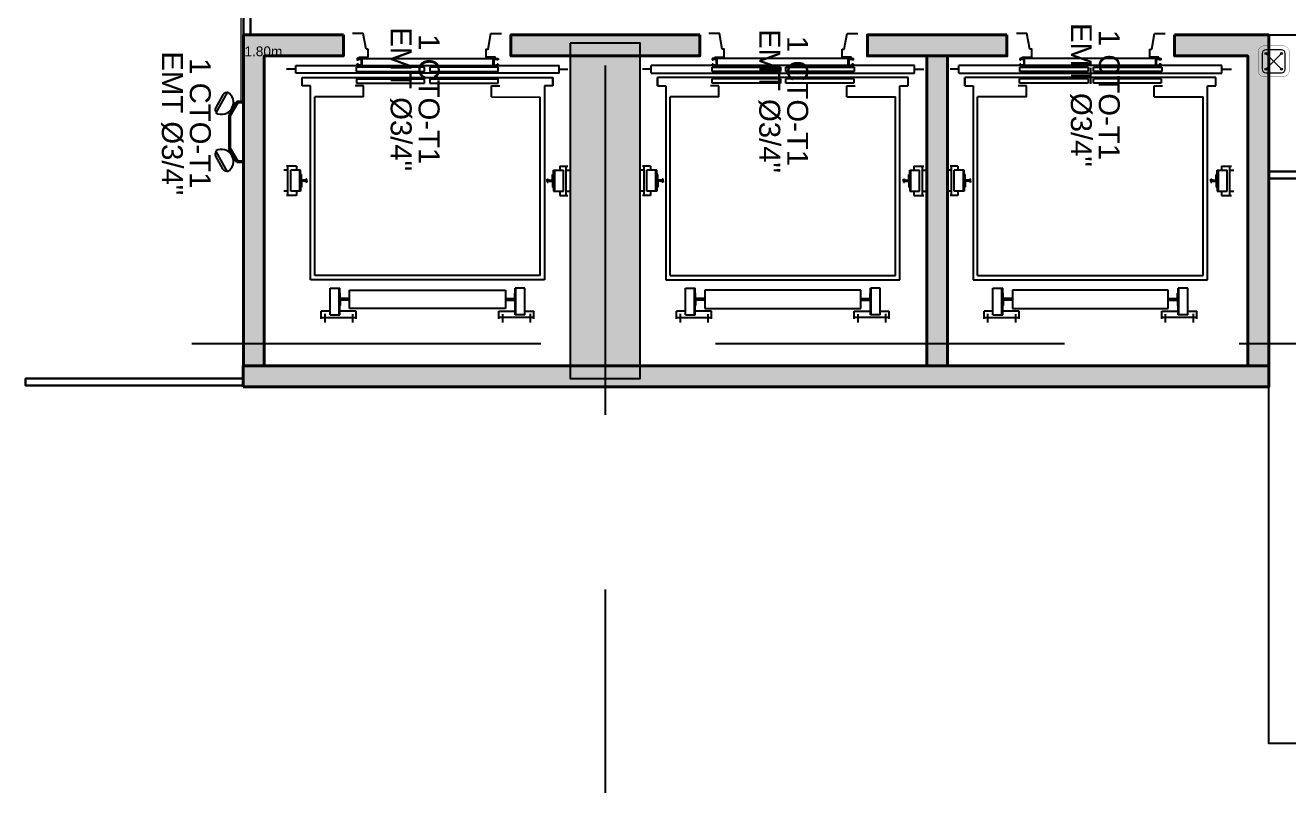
# Model space of a CAD drawing. Header units: metres. Extents: x 86 to 503, y -25 to 1141.
# Drawn here: x 204.67 to 213.72, y 133.87 to 139.36 of the extents above; entities that cross this region are included whole.
import ezdxf
from ezdxf.lldxf.tags import DXFTag

# ---------------------------------------------------------------- set-up
doc = ezdxf.new("R2010")
doc.units = ezdxf.units.M
doc.linetypes.add('LÍNEAS_OCULTASX2', pattern=[0.75, 0.5, -0.25])
for name, color, linetype in [('-CN-GYD-ILUMINACION-EM', 1, 'Continuous'), ('-CN-GYD-TEXTOS', 7, 'Continuous'), ('1amobla', 2, 'Continuous'), ('AMOBLAMIENTO', 253, 'Continuous'), ('ASCENSOR', 251, 'Continuous'), ('CAJA DE PASO', 86, 'Continuous'), ('GG_MEZANINE', 8, 'Continuous'), ('GG_PISO 1', 251, 'Continuous'), ('LUMINARIA DE EMERGENCIA', 1, 'Continuous'), ('MARCO', 4, 'Continuous')]:
    doc.layers.add(name, color=color, linetype=linetype)
for name, color, linetype, lineweight in [('-CN-GYD-TUBERÍA PRINCIPAL ILUMINACION', 5, 'Continuous', 5), ('-CN-GYD-TUBERÍA TOMACORRIENTE PVC', 86, 'Continuous', 18), ('TEXTOS', 250, 'Continuous', 20), ('Vidrio', 253, 'Continuous', 30)]:
    doc.layers.add(name, color=color, linetype=linetype, lineweight=lineweight)
doc.layers.add('JCA_HATCH 254', color=7, linetype='Continuous', true_color=0xc2c2c2)
doc.layers.add('Muro', color=7, linetype='Continuous', lineweight=40, true_color=0x424242)
doc.styles.add('GYD', font='arial.ttf', dxfattribs={"height": 2.5})
doc.styles.get("Standard").update_dxf_attribs({"font": 'arial.ttf'})
tags = doc.linetypes.add('EMT_LINE', pattern='A,0.5,-0.2,["EMT",Standard,S=0.1,R=0,X=-0.1,Y=-0.05],-0.25', length=0.95).pattern_tags.tags
tags[6] = DXFTag(74, 10)

# ---------------------------------------------------------------- blocks, each defined once
blk = doc.blocks.new('*U90')
at = {"layer": '-CN-GYD-ILUMINACION-EM', "ltscale": 0.3}
for p, q in [((-114.3, 285.4), (-197.3, 135.9)), ((-118.9, 277.1), (-118.9, 277.1)), ((-144.9, 269.7), (-200.1, 170.2)), ((-192.7, 144.3), (-192.7, 144.3)), ((-144.9, -269.7), (-200.1, -170.2)), ((-114.3, -285.4), (-197.3, -135.9)), ((-192.7, -144.3), (-192.7, -144.3)), ((-118.9, -277.1), (-118.9, -277.1))]:
    blk.add_line(p, q, dxfattribs=at)
at = {"layer": '-CN-GYD-ILUMINACION-EM'}
for p, q in [((0, 217.4), (-46, 217.4)), ((0, 207.4), (-40.2, 207.4)), ((0, -217.4), (0, 217.4)), ((-104.3, 116.3), (-104.3, -116.3)), ((-94.3, 113.6), (-94.3, -113.6)), ((-46, -217.4), (0, -217.4)), ((-40.2, -207.4), (0, -207.4))]:
    blk.add_line(p, q, dxfattribs=at)
for points in [[(-46, 217.4), (-104.3, 116.3)], [(-40.2, 207.4), (-94.3, 113.6)], [(-56.3, 199.4), (-70.4, 207.5)], [(-96.3, 130.1), (-110.4, 138.2)], [(-96.3, -130.1), (-110.4, -138.2)], [(-46, -217.4), (-104.3, -116.3)], [(-40.2, -207.4), (-94.3, -113.6)], [(-56.3, -199.4), (-70.4, -207.5)]]:
    blk.add_lwpolyline(points, dxfattribs=at)
at = {"layer": '-CN-GYD-ILUMINACION-EM', "ltscale": 0.3}
for centre, radius, start, end in [((-155.8, 210.7), 85.5, 240.97153, 60.97153), ((-128.2, 260.4), 19.1, 60.97153, 150.97153), ((-183.4, 160.9), 19.1, 150.97153, 240.97153), ((-183.4, -160.9), 19.1, 119.02847, 209.02847), ((-155.8, -210.7), 85.5, 299.02847, 119.02847), ((-128.2, -260.4), 19.1, 209.02847, 299.02847)]:
    blk.add_arc(centre, radius, start, end, dxfattribs=at)
at = {"layer": '-CN-GYD-TEXTOS', "style": 'GYD'}
blk.add_attdef('5', (-68.5, -405.5), '', height=125, rotation=90, dxfattribs=at)
blk = doc.blocks.new('Caja de paso')
at = {"layer": '-CN-GYD-TUBERÍA TOMACORRIENTE PVC', "const_width": 0.00173}
blk.add_lwpolyline([(-0.1111, 0.0667), (-0.1111, -0.0667, 0.414214), (-0.0667, -0.1111), (0.0667, -0.1111, 0.414214), (0.1111, -0.0667), (0.1111, 0.0667, 0.414214), (0.0667, 0.1111), (-0.0667, 0.1111, 0.414214)], format="xyb", close=True, dxfattribs=at)
at = {"layer": '-CN-GYD-TUBERÍA TOMACORRIENTE PVC'}
blk.add_lwpolyline([(-0.0566, -0.0819), (0.0566, -0.0819, 0.414214), (0.0819, -0.0566), (0.0819, 0.0566, 0.414214), (0.0566, 0.0819), (-0.0566, 0.0819, 0.414214), (-0.0819, 0.0566), (-0.0819, -0.0566, 0.414214)], format="xyb", close=True, dxfattribs=at)
at = {"layer": '-CN-GYD-TUBERÍA TOMACORRIENTE PVC', "linetype": 'LÍNEAS_OCULTASX2'}
for points in [[(-0.0566, 0.0566), (0.0566, -0.0566)], [(0.0566, 0.0566), (-0.0566, -0.0566)]]:
    blk.add_lwpolyline(points, dxfattribs=at)
at = {"layer": '-CN-GYD-TUBERÍA TOMACORRIENTE PVC'}
for centre in [(-0.0566, 0.0566), (0.0566, 0.0566), (-0.0566, -0.0566), (0.0566, -0.0566)]:
    blk.add_circle(centre, 0.00665, dxfattribs=at)
blk = doc.blocks.new('MARCOE-102')
for p, q in [((0, 0), (0, -2.5)), ((0, 0), (1.75, 0)), ((1.75, 0), (1.75, -0.45)), ((0, -2.5), (1.75, -2.5)), ((0.175, -0.175), (1.575, -0.175)), ((0.175, -0.175), (0.175, -2.325)), ((0.175, -2.325), (1.575, -2.325)), ((1.375, -0.45), (1.375, -0.275)), ((1.375, -0.275), (1.575, -0.275)), ((1.75, -0.45), (1.375, -0.45)), ((1.375, -2.05), (1.375, -2.225)), ((1.75, -2.05), (1.375, -2.05)), ((1.375, -2.225), (1.575, -2.225)), ((1.575, -0.275), (1.575, -0.175)), ((1.575, -2.325), (1.575, -2.225)), ((1.75, -2.5), (1.75, -2.05))]:
    blk.add_line(p, q)
at = {"layer": 'MARCO'}
blk.add_lwpolyline([(0, 0), (0, -2.5), (1.75, -2.5), (1.75, -2.05), (1.375, -2.05), (1.375, -2.225), (1.575, -2.225), (1.575, -2.325), (0.175, -2.325), (0.175, -0.175), (1.575, -0.175), (1.575, -0.275), (1.375, -0.275), (1.375, -0.45), (1.75, -0.45), (1.75, 0), (0, 0)], dxfattribs=at)
blk = doc.blocks.new('ASCENSOR')
at = {"layer": 'AMOBLAMIENTO'}
for p, q in [((-1.747, -0.5116), (-1.859, -0.5328)), ((-1.859, -0.5328), (-1.859, -0.6087)), ((-1.6899, -0.4978), (-1.747, -0.4978)), ((-1.747, -0.4978), (-1.747, -0.5116)), ((-1.6899, -0.5637), (-1.6899, -0.4978)), ((-1.6799, -0.5637), (-1.6899, -0.5637))]:
    blk.add_line(p, q, dxfattribs=at)
blk.add_lwpolyline([(-1.6799, -0.5637), (-1.6799, 0.4126), (-1.6899, 0.4126), (-1.6899, 0.3467), (-1.747, 0.3467), (-1.747, 0.3605), (-1.8591, 0.3816), (-1.8591, 0.4576)], dxfattribs=at)
at = {"layer": 'ASCENSOR'}
for p, q in [((-1.6049, 0.8694), (-1.6049, 0.932)), ((-0.91, 0.8756), (-0.91, 0.932)), ((-0.7, 0.9211), (-0.91, 0.9211)), ((-0.88, 0.9221), (-0.88, 0.9495)), ((-0.73, 0.9221), (-0.73, 0.9495)), ((-0.7, 0.8756), (-0.7, 0.932)), ((-1.6299, -1.0146), (-1.6299, 0.8694)), ((-1.5749, 0.8694), (-1.6299, 0.8694)), ((-1.5749, 0.8694), (-1.5749, -1.0146)), ((-1.4849, 0.8258), (-1.5449, 0.8258)), ((-1.5449, 0.8258), (-1.4849, 0.8258)), ((-1.5449, -0.9711), (-1.5449, 0.8258)), ((-1.4849, 0.8258), (-1.4849, 0.7658)), ((-0.91, 0.8756), (-0.88, 0.8756)), ((-0.73, 0.9018), (-0.88, 0.9018)), ((-0.88, 0.8302), (-0.88, 0.9018)), ((-0.73, 0.8362), (-0.88, 0.8362)), ((-0.88, 0.8362), (-0.73, 0.8362)), ((-0.85, 0.8302), (-0.88, 0.8302)), ((-0.85, 0.8302), (-0.88, 0.8302)), ((-0.85, 0.8302), (-0.805, 0.8302)), ((-0.85, 0.8302), (-0.805, 0.8302)), ((-0.85, 0.8302), (-0.805, 0.8302)), ((-0.85, 0.8302), (-0.805, 0.8302)), ((-0.85, 0.8232), (-0.85, 0.8302)), ((-0.85, 0.8232), (-0.85, 0.8302)), ((-0.8085, 0.8232), (-0.85, 0.8232)), ((-0.8085, 0.8232), (-0.85, 0.8232)), ((-0.8085, 0.7848), (-0.8085, 0.8232)), ((-0.76, 0.8302), (-0.805, 0.8302)), ((-0.76, 0.8302), (-0.805, 0.8302)), ((-0.76, 0.8302), (-0.805, 0.8302)), ((-0.76, 0.8302), (-0.805, 0.8302)), ((-0.8015, 0.8232), (-0.76, 0.8232)), ((-0.8015, 0.8232), (-0.76, 0.8232)), ((-0.8015, 0.7848), (-0.8015, 0.8232)), ((-0.76, 0.8232), (-0.76, 0.8302)), ((-0.76, 0.8232), (-0.76, 0.8302)), ((-0.76, 0.8302), (-0.73, 0.8302)), ((-0.76, 0.8302), (-0.73, 0.8302)), ((-0.73, 0.8362), (-0.73, 0.9018)), ((-0.73, 0.8756), (-0.7, 0.8756)), ((-0.73, 0.8302), (-0.73, 0.8362)), ((-1.4849, 0.7658), (-0.0961, 0.7658)), ((-1.4049, 0.3848), (-1.4049, 0.7348)), ((-0.1261, 0.7348), (-1.4049, 0.7348)), ((-0.8155, 0.7848), (-0.8155, 0.7918)), ((-0.8155, 0.7918), (-0.8015, 0.7918)), ((-0.8085, 0.7848), (-0.8155, 0.7848)), ((-0.8015, 0.7848), (-0.8085, 0.7848)), ((-0.7945, 0.7918), (-0.8015, 0.7918)), ((-0.8015, 0.7848), (-0.7945, 0.7848)), ((-0.7945, 0.7848), (-0.7945, 0.7918)), ((-0.1261, 0.7348), (-0.1261, -0.88)), ((-0.0961, 0.7658), (-0.0961, -0.911)), ((0.1838, 0.6883), (0.1279, 0.6883)), ((0.1279, 0.6249), (0.1279, 0.6883)), ((0.1467, 0.6636), (0.2096, 0.6636)), ((0.1731, 0.6886), (0.1731, 0.4383)), ((-0.0361, 0.6249), (-0.0361, 0.5548)), ((0.1553, 0.6249), (-0.0361, 0.6249)), ((0.1553, 0.5608), (-0.0361, 0.5608)), ((0.1553, 0.5548), (-0.0361, 0.5548)), ((-0.0011, 0.5518), (-0.0011, 0.5548)), ((-0.0011, 0.5548), (0.0409, 0.5548)), ((0.0379, 0.5518), (-0.0011, 0.5518)), ((0.0379, 0.4908), (0.0379, 0.5518)), ((0.0409, 0.5548), (0.0409, 0.4908)), ((0.0889, 0.5548), (0.0409, 0.5548)), ((0.0469, 0.5548), (0.0469, 0.4908)), ((0.0499, 0.4908), (0.0499, 0.5518)), ((0.0499, 0.5518), (0.0889, 0.5518)), ((0.0889, 0.5518), (0.0889, 0.5548)), ((0.0889, 0.5518), (0.0889, 0.5548)), ((0.1279, 0.4383), (0.1279, 0.5548)), ((0.1553, 0.6249), (0.1553, 0.5548)), ((-0.0211, 0.4848), (0.1089, 0.4848)), ((-0.0211, -0.63), (-0.0211, 0.4848)), ((0.1089, 0.4848), (0.1089, -0.63)), ((0.1489, 0.4633), (0.2088, 0.4633)), ((-1.6799, 0.4335), (-1.6709, 0.4335)), ((-1.6799, 0.4335), (-1.6709, 0.4335)), ((-1.6799, 0.3985), (-1.6799, 0.4335)), ((-1.6799, 0.3985), (-1.6799, 0.4335)), ((-1.6299, 0.3985), (-1.6799, 0.3985)), ((-1.6299, 0.3985), (-1.6799, 0.3985)), ((-1.6764, 0.43), (-1.6744, 0.43)), ((-1.6744, 0.43), (-1.6764, 0.43)), ((-1.6764, 0.402), (-1.6764, 0.43)), ((-1.6764, 0.43), (-1.6764, 0.402)), ((-1.6334, 0.402), (-1.6764, 0.402)), ((-1.6764, 0.402), (-1.6334, 0.402)), ((-1.6744, 0.426), (-1.6744, 0.43)), ((-1.6744, 0.426), (-1.6744, 0.43)), ((-1.6709, 0.426), (-1.6744, 0.426)), ((-1.6709, 0.426), (-1.6744, 0.426)), ((-1.6709, 0.4335), (-1.6709, 0.426)), ((-1.6709, 0.4335), (-1.6709, 0.426)), ((-1.6389, 0.4335), (-1.6389, 0.426)), ((-1.6299, 0.4335), (-1.6389, 0.4335)), ((-1.6389, 0.4335), (-1.6299, 0.4335)), ((-1.6389, 0.426), (-1.6389, 0.4335)), ((-1.6389, 0.426), (-1.6354, 0.426)), ((-1.6354, 0.426), (-1.6389, 0.426)), ((-1.6354, 0.43), (-1.6334, 0.43)), ((-1.6354, 0.426), (-1.6354, 0.43)), ((-1.6354, 0.43), (-1.6354, 0.426)), ((-1.6334, 0.43), (-1.6354, 0.43)), ((-1.6334, 0.402), (-1.6334, 0.43)), ((-1.6334, 0.402), (-1.6334, 0.43)), ((-1.6299, 0.3985), (-1.6299, 0.4335)), ((-1.6299, 0.4335), (-1.6299, 0.3985)), ((-1.5873, 0.4329), (-1.6183, 0.4329)), ((-1.6183, 0.4329), (-1.6183, -0.056)), ((-1.5873, -0.056), (-1.5873, 0.4329)), ((-1.503, 0.4339), (-1.534, 0.4339)), ((-1.534, -0.056), (-1.534, 0.4339)), ((-1.503, -0.056), (-1.503, 0.4339)), ((-1.4849, 0.3848), (-1.4849, 0.4448)), ((-1.4049, 0.3848), (-1.4849, 0.3848)), ((0.1838, 0.4383), (0.1279, 0.4383)), ((-1.6183, -0.056), (-1.5873, -0.056)), ((-1.534, -0.056), (-1.503, -0.056)), ((-1.587, -0.0951), (-1.618, -0.0951)), ((-1.618, -0.0951), (-1.618, -0.5833)), ((-1.587, -0.5833), (-1.587, -0.0951)), ((-1.503, -0.0951), (-1.534, -0.0951)), ((-1.534, -0.5801), (-1.534, -0.0951)), ((-1.503, -0.5801), (-1.503, -0.0951)), ((-1.4049, -0.5301), (-1.4849, -0.5301)), ((-1.4849, -0.5301), (-1.4849, -0.5901)), ((-1.4049, -0.5301), (-1.4049, -0.8801)), ((-1.618, -0.5833), (-1.587, -0.5833)), ((-1.534, -0.5801), (-1.503, -0.5801)), ((0.1089, -0.63), (-0.0211, -0.63)), ((0.1838, -0.5835), (0.1279, -0.5835)), ((0.1279, -0.5835), (0.1279, -0.7)), ((0.149, -0.6085), (0.2089, -0.6085)), ((0.1731, -0.8338), (0.1731, -0.5835)), ((0.1553, -0.7), (-0.0361, -0.7)), ((-0.0361, -0.7701), (-0.0361, -0.7)), ((0.1553, -0.7061), (-0.0361, -0.7061)), ((-0.0011, -0.697), (-0.0011, -0.7)), ((0.0379, -0.697), (-0.0011, -0.697)), ((-0.0011, -0.7), (0.0409, -0.7)), ((0.0379, -0.636), (0.0379, -0.697)), ((0.0409, -0.7), (0.0409, -0.636)), ((0.0469, -0.7), (0.0469, -0.636)), ((0.0889, -0.7), (0.0469, -0.7)), ((0.0499, -0.636), (0.0499, -0.697)), ((0.0499, -0.697), (0.0889, -0.697)), ((0.0889, -0.697), (0.0889, -0.7)), ((0.1553, -0.7701), (0.1553, -0.7)), ((0.1553, -0.7701), (-0.0361, -0.7701)), ((0.1279, -0.7701), (0.1279, -0.8335)), ((0.1467, -0.8088), (0.2096, -0.8088)), ((-0.1261, -0.88), (-1.4049, -0.8801)), ((0.1838, -0.8335), (0.1279, -0.8335)), ((-1.4849, -0.9711), (-1.5449, -0.9711)), ((-0.0961, -0.911), (-1.4849, -0.9111)), ((-1.4849, -0.9111), (-1.4849, -0.9711)), ((-0.85, -0.9812), (-0.88, -0.9812)), ((-0.85, -0.9812), (-0.88, -0.9812)), ((-0.88, -0.9812), (-0.88, -1.0519)), ((-0.73, -0.9872), (-0.88, -0.9872)), ((-0.88, -0.9872), (-0.73, -0.9872)), ((-0.8085, -0.9742), (-0.85, -0.9742)), ((-0.8085, -0.9742), (-0.85, -0.9742)), ((-0.85, -0.9742), (-0.85, -0.9812)), ((-0.85, -0.9742), (-0.85, -0.9812)), ((-0.85, -0.9812), (-0.805, -0.9812)), ((-0.85, -0.9812), (-0.805, -0.9812)), ((-0.85, -0.9812), (-0.805, -0.9812)), ((-0.85, -0.9812), (-0.805, -0.9812)), ((-0.8085, -0.9357), (-0.8155, -0.9357)), ((-0.8155, -0.9357), (-0.8155, -0.9427)), ((-0.8155, -0.9427), (-0.8015, -0.9427)), ((-0.8085, -0.9357), (-0.8085, -0.9742)), ((-0.8015, -0.9357), (-0.8085, -0.9357)), ((-0.76, -0.9812), (-0.805, -0.9812)), ((-0.76, -0.9812), (-0.805, -0.9812)), ((-0.76, -0.9812), (-0.805, -0.9812)), ((-0.76, -0.9812), (-0.805, -0.9812)), ((-0.8015, -0.9357), (-0.8015, -0.9742)), ((-0.8015, -0.9357), (-0.7945, -0.9357)), ((-0.7945, -0.9427), (-0.8015, -0.9427)), ((-0.8015, -0.9742), (-0.76, -0.9742)), ((-0.8015, -0.9742), (-0.76, -0.9742)), ((-0.7945, -0.9357), (-0.7945, -0.9427)), ((-0.76, -0.9742), (-0.76, -0.9812)), ((-0.76, -0.9742), (-0.76, -0.9812)), ((-0.76, -0.9812), (-0.73, -0.9812)), ((-0.76, -0.9812), (-0.73, -0.9812)), ((-0.73, -0.9812), (-0.73, -0.9872)), ((-0.73, -0.9872), (-0.73, -1.0519)), ((-1.5749, -1.0146), (-1.6299, -1.0146)), ((-1.6049, -1.0146), (-1.6049, -1.0829)), ((-0.91, -1.0111), (-0.88, -1.0111)), ((-0.91, -1.0111), (-0.91, -1.0829)), ((-0.7, -1.072), (-0.91, -1.072)), ((-0.73, -1.0519), (-0.88, -1.0519)), ((-0.88, -1.0731), (-0.88, -1.1005)), ((-0.73, -1.0111), (-0.7, -1.0111)), ((-0.73, -1.0731), (-0.73, -1.1005)), ((-0.7, -1.0111), (-0.7, -1.0829))]:
    blk.add_line(p, q, dxfattribs=at)
for centre, radius, start, end in [((0.0439, 0.4908), 0.006, 180, 270), ((0.0439, 0.4908), 0.003, 180, 270), ((0.0439, 0.4908), 0.006, 270, 0), ((0.0439, 0.4908), 0.003, 270, 0), ((0.0439, -0.636), 0.006, 90, 180), ((0.0439, -0.636), 0.003, 90, 180), ((0.0439, -0.636), 0.006, 0, 90), ((0.0439, -0.636), 0.003, 0, 90)]:
    blk.add_arc(centre, radius, start, end, dxfattribs=at)
for points in [[(-0.7945, 0.7918), (-0.7945, 0.7848), (-0.8155, 0.7848), (-0.8155, 0.7918)], [(-0.8155, 0.7848), (-0.8155, 0.7918), (-0.7945, 0.7848), (-0.8155, 0.7848)], [(-0.7945, 0.7848), (-0.8155, 0.7848), (-0.7945, 0.7918), (-0.8155, 0.7918)], [(-0.7945, -0.9427), (-0.7945, -0.9357), (-0.8155, -0.9357), (-0.8155, -0.9427)], [(-0.8155, -0.9357), (-0.8155, -0.9427), (-0.7945, -0.9357), (-0.8155, -0.9357)], [(-0.7945, -0.9357), (-0.8155, -0.9357), (-0.7945, -0.9427), (-0.8155, -0.9427)]]:
    blk.add_solid(points, dxfattribs=at)
at = {"layer": 'ASCENSOR', "xscale": 0.01999999999998181, "yscale": 0.01999999999998181, "zscale": 0.01999999999998181, "rotation": 270}
blk.add_blockref('MARCOE-102', (-1.6299, -0.5409), dxfattribs=at)
blk = doc.blocks.new('estructura etapa 3')
at = {"layer": 'GG_PISO 1'}
h = blk.add_hatch(color=256, dxfattribs=at)
h.paths.add_polyline_path([(-91.6505, -6658.124), (-91.6505, -6657.624), (-92.3496, -6657.624), (-92.3496, -6658.124)])
h.paths.add_polyline_path([(-49.3536, -6658.124), (-49.3536, -6657.624), (-50.0545, -6657.6241), (-50.0545, -6658.1241)])
h.paths.add_polyline_path([(-55.9536, -6658.124), (-55.9536, -6657.624), (-56.7527, -6657.6241), (-56.7527, -6658.1241)])
h.paths.add_polyline_path([(-76.4496, -6659.124), (-76.9496, -6659.124), (-76.9496, -6657.624), (-76.4496, -6657.624)])
h.paths.add_polyline_path([(-83.9496, -6659.124), (-84.4496, -6659.124), (-84.4496, -6657.624), (-83.9496, -6657.624)])
h.paths.add_polyline_path([(-60.452, -6659.124), (-60.952, -6659.124), (-60.952, -6657.624), (-60.452, -6657.624)])
h.paths.add_polyline_path([(-67.9496, -6659.124), (-68.4496, -6659.124), (-68.4496, -6657.624), (-67.9496, -6657.624)])
h.paths.add_polyline_path([(-91.8501, -6668.1988), (-91.851, -6667.5988), (-92.3501, -6667.5988), (-92.3492, -6668.1988)])
h.paths.add_polyline_path([(-49.3536, -6668.1988), (-49.3536, -6667.5988), (-49.8536, -6667.5988), (-49.8536, -6668.1988)])
h.paths.add_polyline_path([(-55.9536, -6668.1488), (-55.9536, -6667.6488), (-56.8536, -6667.6491), (-56.8536, -6668.1491)])
h.paths.add_polyline_path([(-59.952, -6667.6488), (-59.952, -6668.1488), (-61.452, -6668.1488), (-61.452, -6667.6488)])
h.paths.add_polyline_path([(-75.9496, -6667.6488), (-75.9496, -6668.1488), (-77.4496, -6668.1488), (-77.4496, -6667.6488)])
h.paths.add_polyline_path([(-68.9496, -6667.6488), (-68.9496, -6668.1488), (-67.4496, -6668.1488), (-67.4496, -6667.6488)])
h.paths.add_polyline_path([(-84.9496, -6667.6488), (-84.9496, -6668.1488), (-83.4496, -6668.1488), (-83.4496, -6667.6488)])
h.paths.add_polyline_path([(-91.8501, -6676.1987), (-91.8501, -6675.5987), (-92.3492, -6675.5988), (-92.3492, -6676.1988)])
h.paths.add_polyline_path([(-49.3536, -6676.1988), (-49.3536, -6675.5988), (-49.8536, -6675.5988), (-49.8536, -6676.1988)])
h.paths.add_polyline_path([(-55.9536, -6676.1488), (-55.9536, -6675.6488), (-56.7536, -6675.6488), (-56.7536, -6676.1488)])
h.paths.add_polyline_path([(-59.952, -6675.6488), (-59.952, -6676.1488), (-61.452, -6676.1488), (-61.452, -6675.6488)])
h.paths.add_polyline_path([(-75.9496, -6675.6488), (-75.9496, -6676.1488), (-77.4496, -6676.1488), (-77.4496, -6675.6488)])
h.paths.add_polyline_path([(-68.9496, -6675.6488), (-68.9496, -6676.1488), (-67.4496, -6676.1488), (-67.4496, -6675.6488)])
h.paths.add_polyline_path([(-84.9496, -6675.6488), (-84.9496, -6676.1488), (-83.4496, -6676.1488), (-83.4496, -6675.6488)])
h.paths.add_polyline_path([(-91.8471, -6686.2988), (-91.8505, -6685.6988), (-92.3496, -6685.6988), (-92.3462, -6686.2988)])
h.paths.add_polyline_path([(-49.3545, -6686.2987), (-49.3536, -6685.6987), (-49.8536, -6685.6987), (-49.8545, -6686.2987)])
h.paths.add_polyline_path([(-55.9536, -6686.2488), (-55.9536, -6685.7488), (-56.7536, -6685.7488), (-56.7536, -6686.2488)])
h.paths.add_polyline_path([(-59.952, -6685.7488), (-59.952, -6686.2488), (-61.452, -6686.2488), (-61.452, -6685.7488)])
h.paths.add_polyline_path([(-75.9496, -6685.7488), (-75.9496, -6686.2488), (-77.4496, -6686.2488), (-77.4496, -6685.7488)])
h.paths.add_polyline_path([(-68.9496, -6685.7488), (-68.9496, -6686.2488), (-67.4496, -6686.2488), (-67.4496, -6685.7488)])
h.paths.add_polyline_path([(-84.9496, -6685.7488), (-84.9496, -6686.2488), (-83.4496, -6686.2488), (-83.4496, -6685.7488)])
h.paths.add_polyline_path([(-49.3532, -6694.2944), (-49.3536, -6693.6989), (-49.8545, -6693.6987), (-49.8541, -6694.2943)])
h.paths.add_polyline_path([(-55.9536, -6694.2488), (-55.9536, -6693.7488), (-56.7527, -6693.7488), (-56.7527, -6694.2488)])
h.paths.add_polyline_path([(-91.6505, -6694.2488), (-91.6505, -6693.7488), (-92.3496, -6693.7488), (-92.3496, -6694.2488)])
h.paths.add_polyline_path([(-59.952, -6693.7488), (-59.952, -6694.2488), (-61.452, -6694.2488), (-61.452, -6693.7488)])
h.paths.add_polyline_path([(-75.9496, -6693.7488), (-75.9496, -6694.2488), (-77.4496, -6694.2488), (-77.4496, -6693.7488)])
h.paths.add_polyline_path([(-68.9496, -6693.7488), (-68.9496, -6694.2488), (-67.4496, -6694.2488), (-67.4496, -6693.7488)])
h.paths.add_polyline_path([(-84.9496, -6693.7488), (-84.9496, -6694.2488), (-83.4496, -6694.2488), (-83.4496, -6693.7488)])
h.paths.add_polyline_path([(-49.3578, -6703.9737), (-49.3532, -6703.3737), (-49.854, -6703.374), (-49.8586, -6703.974)])
h.paths.add_polyline_path([(-55.9536, -6703.9238), (-55.9536, -6703.4238), (-56.7527, -6703.4241), (-56.7527, -6703.9241)])
h.paths.add_polyline_path([(-67.9496, -6704.9241), (-67.9496, -6703.4241), (-68.4496, -6703.4241), (-68.4496, -6704.9241)])
h.paths.add_polyline_path([(-91.6505, -6703.9238), (-91.6505, -6703.4238), (-92.3497, -6703.4238), (-92.3497, -6703.9238)])
h.paths.add_polyline_path([(-61.8472, -6703.4238), (-60.3472, -6703.4238), (-60.3472, -6703.9238), (-61.8472, -6703.9238)])
h.paths.add_polyline_path([(-83.9496, -6704.9241), (-83.9496, -6703.4241), (-84.4496, -6703.4241), (-84.4496, -6704.9241)])
h.paths.add_polyline_path([(-76.4496, -6704.9241), (-76.4496, -6703.4241), (-76.9496, -6703.4241), (-76.9496, -6704.9241)])
h.paths.add_polyline_path([(-49.3536, -6711.9488), (-49.3536, -6711.4488), (-50.0536, -6711.4488), (-50.0536, -6711.9488)])
h.paths.add_polyline_path([(-55.9536, -6711.9488), (-55.9536, -6711.4488), (-56.6536, -6711.4488), (-56.6536, -6711.9488)])
h.paths.add_polyline_path([(-91.6496, -6711.9488), (-91.6496, -6711.4488), (-92.3496, -6711.4488), (-92.3496, -6711.9488)])
h.paths.add_polyline_path([(-60.952, -6711.9488), (-60.952, -6709.5488), (-60.452, -6709.5488), (-60.452, -6711.9488)])
h.paths.add_polyline_path([(-68.4496, -6709.5488), (-68.4496, -6711.9488), (-67.9496, -6711.9488), (-67.9496, -6709.5488)])
h.paths.add_polyline_path([(-76.9496, -6709.5488), (-76.9496, -6711.9488), (-76.4496, -6711.9488), (-76.4496, -6709.5488)])
h.paths.add_polyline_path([(-83.9496, -6709.5488), (-83.9496, -6711.9488), (-84.4496, -6711.9488), (-84.4496, -6709.5488)])
at = {"layer": 'GG_PISO 1', "color": 253, "linetype": 'LÍNEAS_OCULTASX2', "ltscale": 5}
for p, q in [((-68.1996, -6657.2084), (-68.1996, -6714.9141)), ((-93.6598, -6711.6988), (-48.5543, -6711.6988))]:
    blk.add_line(p, q, dxfattribs=at)
at = {"layer": 'GG_PISO 1', "color": 0}
blk.add_lwpolyline([(-68.4496, -6709.5488), (-68.4496, -6711.9488), (-67.9496, -6711.9488), (-67.9496, -6709.5488)], close=True, dxfattribs=at)
blk = doc.blocks.new('A$C2bc9fe95')
at = {"layer": 'JCA_HATCH 254'}
h = blk.add_hatch(color=256, dxfattribs=at)
h.paths.add_polyline_path([(33.2722, 6.66), (33.2722, 6.51), (32.2731, 6.51), (32.2731, 6.66)])
h.paths.add_polyline_path([(32.6976, 4.2901), (32.8477, 4.2901), (32.8477, 6.51), (32.6977, 6.51), (32.6977, 6.4782)])
h.paths.add_polyline_path([(27.8042, 4.14), (35.1469, 4.14), (35.1469, 4.2901), (27.8042, 4.2901)])
h.paths.add_polyline_path([(34.4722, 6.66), (34.4722, 6.51), (34.9968, 6.51), (34.9968, 4.2901), (35.1469, 4.2901), (35.1469, 6.66)])
h.paths.add_polyline_path([(31.0731, 6.66), (31.0731, 6.51), (29.7207, 6.51), (29.7207, 6.66)])
h.paths.add_polyline_path([(28.5207, 6.66), (28.5207, 6.51), (27.9542, 6.51), (27.9542, 4.2901), (27.8067, 4.2901), (27.8067, 6.66)])
at = {"layer": '1amobla', "color": 7, "linetype": 'Continuous', "ltscale": 0.3, "true_color": 0xffffff}
blk.add_line((35.1469, 5.6815), (35.1469, 6.66), dxfattribs=at)
at = {"layer": 'GG_MEZANINE'}
blk.add_lwpolyline([(35.1469, 6.66), (41.8913, 6.66), (41.8913, 1.5861), (35.1469, 1.5861)], close=True, dxfattribs=at)
at = {"layer": 'Muro'}
for points in [[(28.5207, 6.66), (28.5207, 6.51), (27.9542, 6.51), (27.9542, 4.2901), (27.8067, 4.2901), (27.8067, 6.66)], [(31.0731, 6.66), (31.0731, 6.51), (29.7207, 6.51), (29.7207, 6.66)], [(33.2722, 6.66), (33.2722, 6.51), (32.2731, 6.51), (32.2731, 6.66)], [(34.4722, 6.66), (34.4722, 6.51), (34.9968, 6.51), (34.9968, 4.2901), (35.1469, 4.2901), (35.1469, 6.66)], [(32.6976, 4.2901), (32.8477, 4.2901), (32.8477, 4.2901), (32.8477, 6.51), (32.6977, 6.51), (32.6977, 6.4782), (32.6977, 6.4782), (32.6977, 6.4782), (32.6976, 4.2901), (32.6976, 4.2901)], [(27.8042, 4.14), (35.1469, 4.14), (35.1469, 4.2901), (27.8042, 4.2901)]]:
    blk.add_lwpolyline(points, close=True, dxfattribs=at)
at = {"layer": 'Vidrio'}
for points in [[(27.8067, 6.66), (27.8567, 6.66), (27.8567, 8.3876), (27.8067, 8.3876)], [(36.3982, 5.6315), (36.3982, 5.6815), (35.1469, 5.6815), (35.1469, 5.6315)], [(27.8042, 4.2), (27.8042, 4.15), (26.245, 4.15), (26.245, 4.2)]]:
    blk.add_lwpolyline(points, close=True, dxfattribs=at)
at = {"layer": 'AMOBLAMIENTO', "rotation": 269.9943251266501}
blk.add_blockref('ASCENSOR', (29.1957, 4.8106), dxfattribs=at)
at = {"layer": 'AMOBLAMIENTO', "xscale": -1, "rotation": 90.00567487334787}
for p in [(31.5949, 4.8107), (33.7973, 4.8107)]:
    blk.add_blockref('ASCENSOR', p, dxfattribs=at)
at = {"layer": 'Muro'}
blk.add_blockref('estructura etapa 3', (98.5949, 6716.1488), dxfattribs=at)

msp = doc.modelspace()

# ---------------------------------------------------------------- linework, layer by layer
at = {"layer": '-CN-GYD-TUBERÍA PRINCIPAL ILUMINACION', "linetype": 'EMT_LINE', "ltscale": 10, "const_width": 0.01}
msp.add_lwpolyline([(206.2173, 138.8202), (206.2173, 139.4749)], dxfattribs=at)
at = {"layer": 'ASCENSOR'}
for points in [[(207.0613, 139.1232), (208.0376, 139.1231), (208.0376, 139.1331), (207.9718, 139.1331), (207.9718, 139.1903), (207.9856, 139.1903), (208.0067, 139.3023), (208.0827, 139.3023)], [(210.5877, 139.1232), (209.6113, 139.1232), (209.6113, 139.1332), (209.6772, 139.1332), (209.6772, 139.1903), (209.6634, 139.1903), (209.6423, 139.3023), (209.5663, 139.3023)], [(212.7901, 139.1232), (211.8137, 139.1231), (211.8137, 139.1331), (211.8796, 139.1332), (211.8796, 139.1903), (211.8658, 139.1903), (211.8447, 139.3023), (211.7687, 139.3023)]]:
    msp.add_lwpolyline(points, dxfattribs=at)

# ---------------------------------------------------------------- block references
msp.add_blockref('A$C2bc9fe95', (178.4292, 132.6326))
at = {"layer": 'ASCENSOR', "yscale": 0.01999999999998181, "zscale": 0.01999999999998181}
for p, xscale, rotation in [((207.0842, 139.0732), 0.01999999999998181, 179.9943251266501), ((210.5648, 139.0732), -0.01999999999998182, 180.0056748733479), ((212.7672, 139.0732), -0.01999999999998182, 180.0056748733479)]:
    msp.add_blockref('MARCOE-102', p, dxfattribs=dict(at, xscale=xscale, rotation=rotation))
at = {"layer": 'CAJA DE PASO', "linetype": 'Continuous', "ltscale": 10, "zscale": 45.18280937220077}
msp.add_blockref('Caja de paso', (213.6115, 139.1035), dxfattribs=at)
at = {"layer": 'LUMINARIA DE EMERGENCIA', "linetype": 'Continuous', "ltscale": 10, "xscale": 0.001, "yscale": 0.001, "zscale": 0.001}
msp.add_blockref('*U90', (206.2334, 138.5986), dxfattribs=at)

# ---------------------------------------------------------------- texts
at = {"layer": 'TEXTOS', "char_height": 0.15, "width": 1.09253, "attachment_point": 1, "rotation": 270}
for insert in [(207.6388, 139.3787), (212.5093, 139.4091), (210.278, 139.3656), (206.0004, 139.206)]:
    msp.add_mtext('\\A1;\\pxsm0.8,qc;1 CTO-T1\\PEMT Ø3/4"       ', dxfattribs=dict(at, insert=insert))
at = {"layer": 'TEXTOS', "insert": (206.2412, 139.2099), "char_height": 0.07, "width": 0.447839, "attachment_point": 1}
msp.add_mtext('\\A1;1.80m', dxfattribs=at)

doc.saveas('drawing.dxf')
